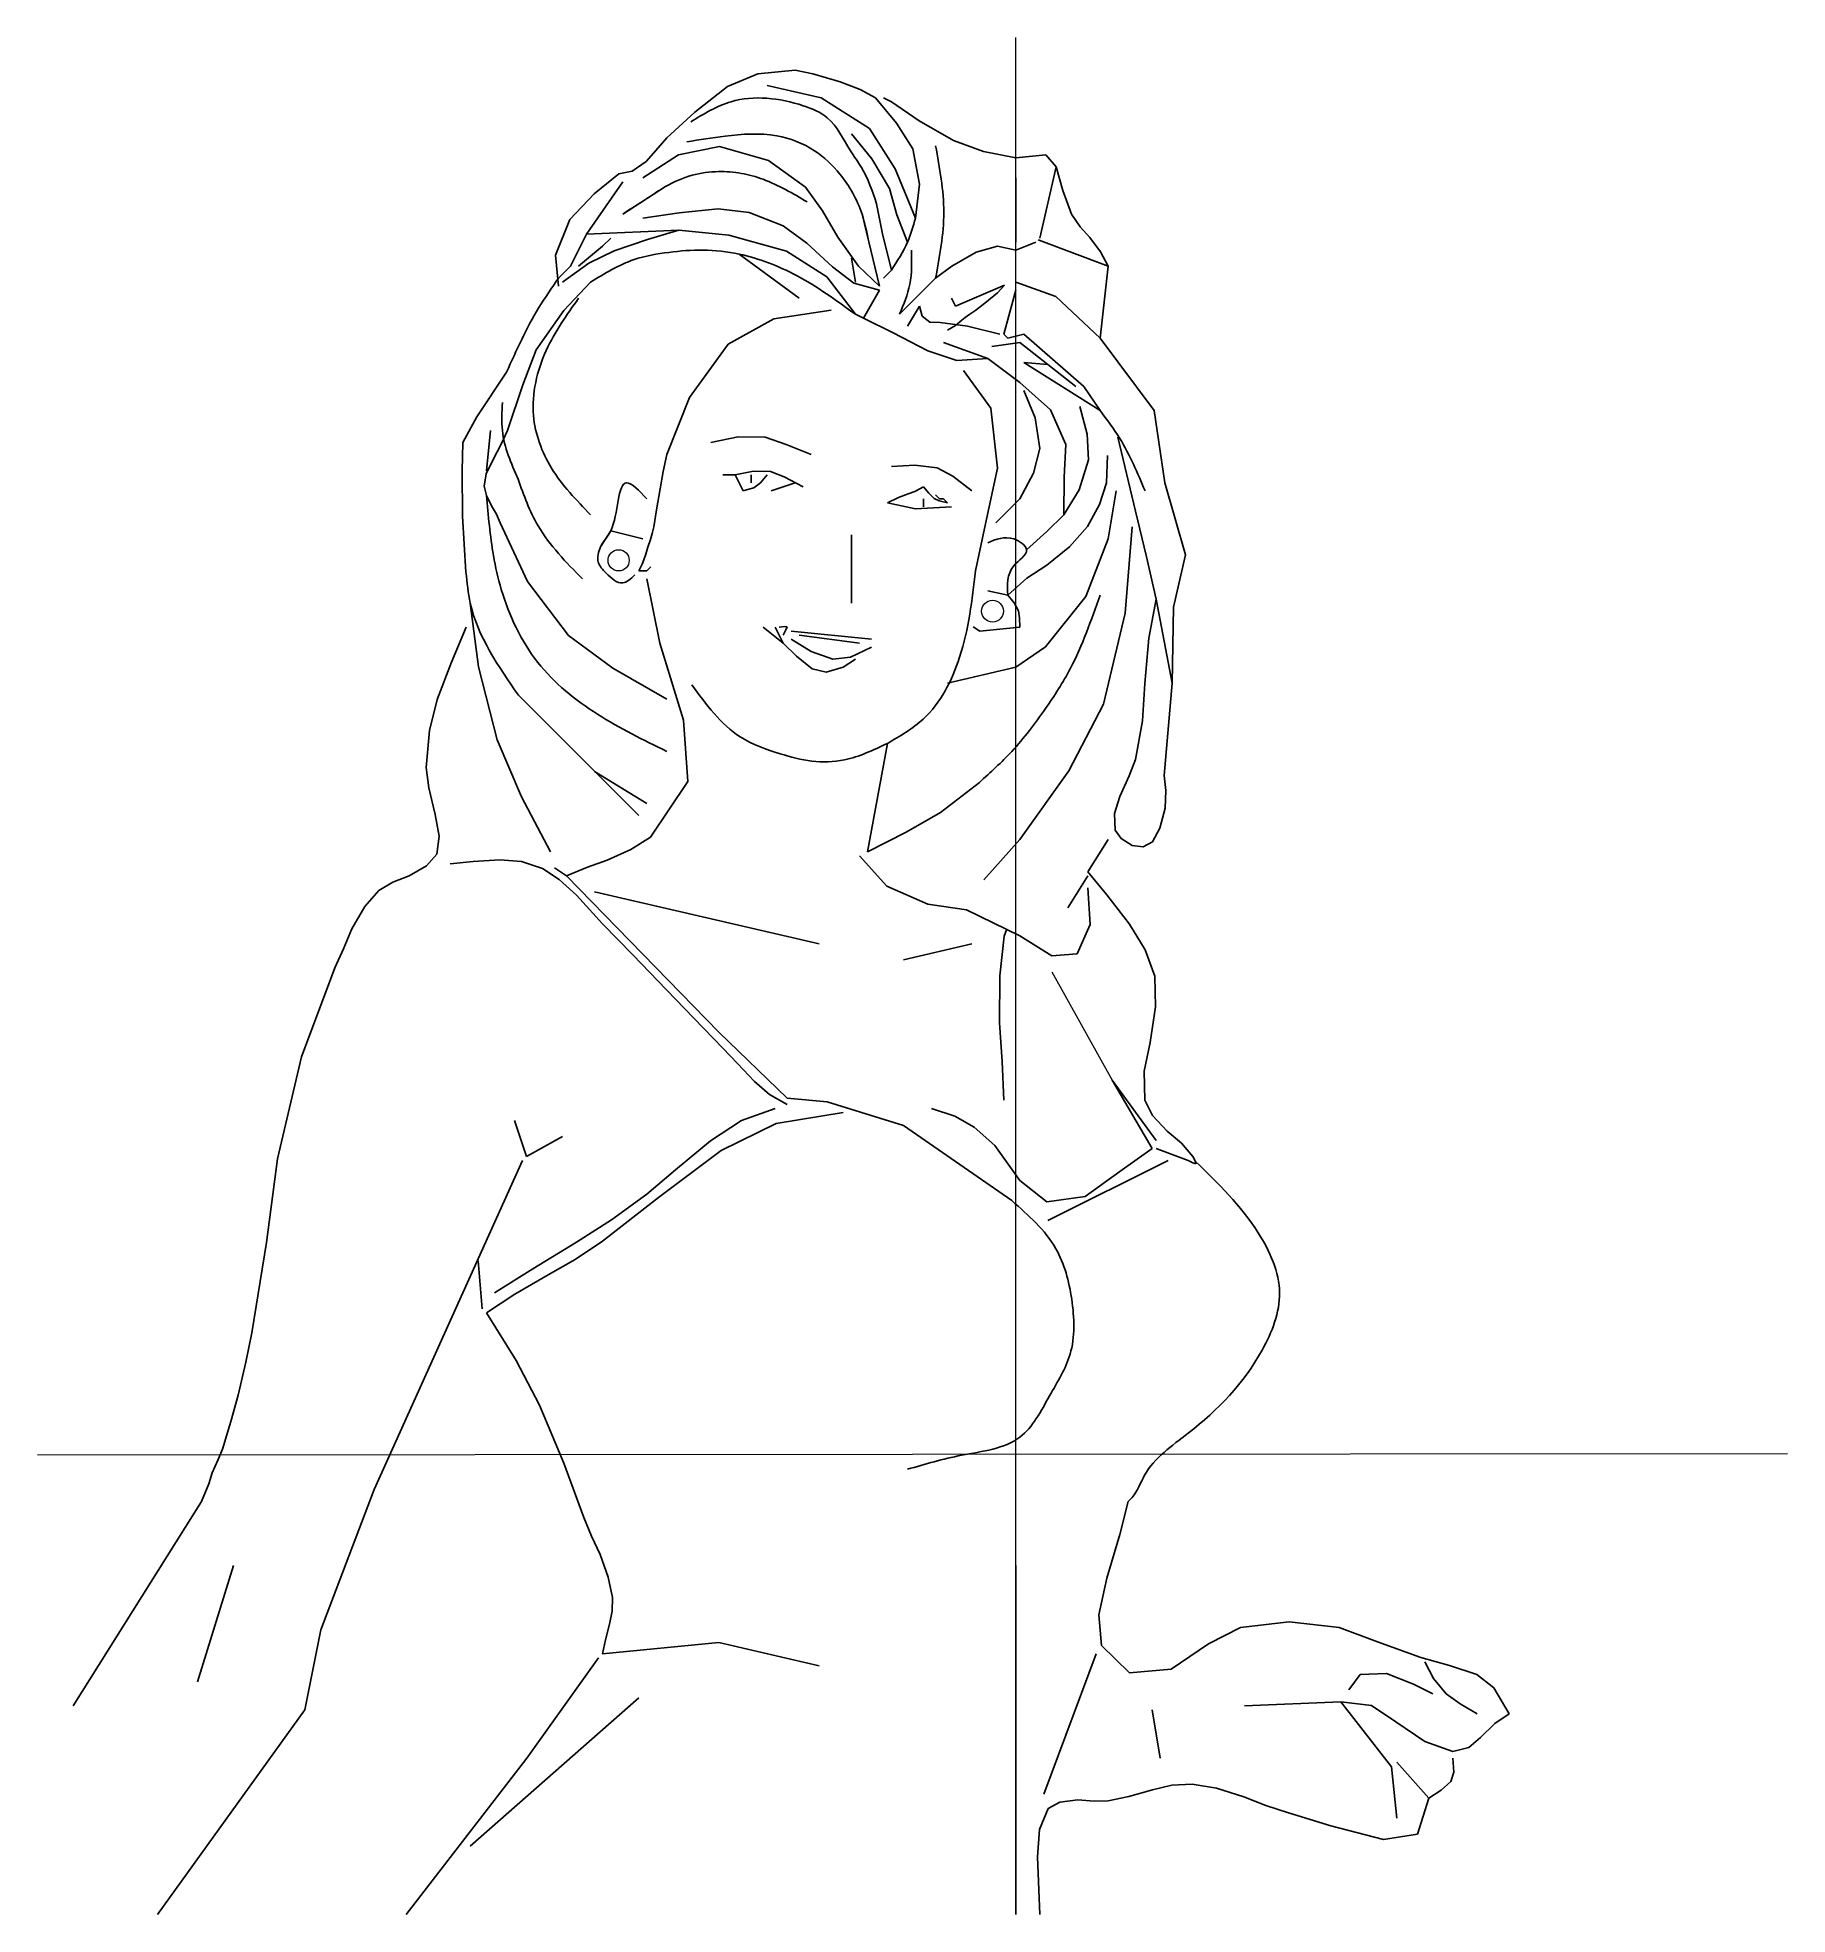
# Model space of a CAD drawing. Header units: inches. Extents: x -8 to 428, y 1 to 469.
import ezdxf

# ---------------------------------------------------------------- set-up
doc = ezdxf.new("R2010")
doc.units = ezdxf.units.IN
doc.header["$MEASUREMENT"] = 0
doc.layers.add('MiniCADLayer', color=7, linetype='Continuous', lineweight=20)

msp = doc.modelspace()

# ---------------------------------------------------------------- linework, layer by layer
for p, q in [((164.13, 456.78), (171.69, 459.95)), ((171.69, 459.95), (181, 460.89)), ((181, 460.89), (185.4, 459.97)), ((185.4, 459.97), (192.18, 457.95)), ((155.94, 450.43), (164.13, 456.78)), ((174, 457), (187.47, 453.93)), ((192.18, 457.95), (197.22, 456.05)), ((197.22, 456.05), (201, 454)), ((206.27, 447.67), (201, 454)), ((203, 454), (205, 453)), ((149, 443.97), (155.94, 450.43)), ((187.47, 453.93), (199.53, 446.34)), ((205, 453), (211.94, 448.19)), ((195, 445), (200.13, 438.79)), ((199.53, 446.34), (205.95, 436.24)), ((210.29, 441.25), (206.27, 447.67)), ((211.94, 448.19), (220.49, 443.34)), ((143.86, 438.12), (146.85, 441.54)), ((146.85, 441.54), (149, 443.97)), ((162.16, 441.81), (151.95, 439.75)), ((174.32, 438.3), (162.16, 441.81)), ((211.96, 432.4), (210.29, 441.25)), ((220.49, 443.34), (227.98, 440.57)), ((227.98, 440.57), (236, 439)), ((137, 435), (140.35, 435.71)), ((140.35, 435.71), (143.86, 438.12)), ((151.95, 439.75), (143, 434)), ((183.54, 431.67), (174.32, 438.3)), ((200.13, 438.79), (204.53, 431.4)), ((205.95, 436.24), (211, 424)), ((243.49, 439.73), (236, 439)), ((246.09, 436.8), (242, 419)), ((246.09, 436.8), (243.49, 439.73)), ((247.7, 430.82), (246.09, 436.8)), ((138, 433), (129, 420)), ((130.92, 430.05), (137, 435)), ((138, 425), (148.69, 431.85)), ((187.84, 425.77), (183.54, 431.67)), ((204.53, 431.4), (206.35, 424.77)), ((211, 424), (211.96, 432.4)), ((236, 434), (236, 418)), ((249.85, 425), (247.7, 430.82)), ((124.82, 423.62), (130.92, 430.05)), ((152.06, 425.32), (161.81, 426.26)), ((161.81, 426.26), (169.49, 425.38)), ((201.3, 427.56), (202.77, 420.09)), ((121.25, 414.7), (124.82, 423.62)), ((143, 424), (152.06, 425.32)), ((169.49, 425.38), (178, 422.08)), ((178, 422.08), (183.88, 417.73)), ((191.6, 419.21), (187.84, 425.77)), ((197.67, 424.92), (202, 407)), ((206.35, 424.77), (209, 418)), ((252.09, 421.83), (249.85, 425)), ((254.47, 419.1), (252.09, 421.83)), ((129, 420), (125, 412)), ((127, 412), (133, 417)), ((129, 420), (152, 421)), ((135, 419), (133, 417)), ((144.15, 418.67), (135.84, 415.84)), ((152, 421), (144.15, 418.67)), ((152, 421), (164.43, 419.75)), ((164.43, 419.75), (178.81, 415.76)), ((183.88, 417.73), (190.3, 411.86)), ((196.76, 411.98), (191.6, 419.21)), ((202.77, 420.09), (205, 411)), ((226.1, 415.46), (231.48, 417.02)), ((231.48, 417.02), (236, 416)), ((241, 418), (236, 416)), ((241.6, 418.6), (259, 412)), ((257.12, 415.53), (254.47, 419.1)), ((122, 407), (121.25, 414.7)), ((125, 412), (122, 409)), ((129.57, 412.7), (123, 408)), ((135.84, 415.84), (129.57, 412.7)), ((167, 415), (182, 404)), ((178.81, 415.76), (188.87, 409.3)), ((190.3, 411.86), (195.66, 407.73)), ((195, 414), (196, 408)), ((202, 407), (196.76, 411.98)), ((216, 409), (220.07, 411.97)), ((220.07, 411.97), (226.1, 415.46)), ((259, 412), (257, 394)), ((259, 412), (257.12, 415.53)), ((130, 408), (123.28, 400.92)), ((188.87, 409.3), (196, 400)), ((195.66, 407.73), (202, 406)), ((205, 411), (203, 409)), ((216, 409), (211, 404)), ((221, 402), (233.18, 407.22)), ((233.18, 407.22), (231.47, 405.35)), ((246, 404.44), (236, 408)), ((202, 406), (198, 399)), ((211, 404), (207, 400)), ((220, 404), (221, 402)), ((228.3, 402.73), (226, 401)), ((231.47, 405.35), (228.3, 402.73)), ((236, 406), (233, 395)), ((257, 394), (246, 404.44)), ((123.28, 400.92), (116.43, 391.13)), ((164.29, 392.53), (175.68, 398.83)), ((175.68, 398.83), (190, 401)), ((196, 400), (198, 399)), ((198, 399), (205.44, 395.35)), ((212, 402), (209, 397)), ((212, 402), (212.67, 399.5)), ((212.67, 399.5), (214.61, 398.02)), ((214.61, 398.02), (217.15, 397.94)), ((217.15, 397.94), (224, 397)), ((222.56, 398.5), (221, 397.17)), ((223.41, 399.23), (222.56, 398.5)), ((224.54, 400.04), (223.41, 399.23)), ((226, 401), (224.54, 400.04)), ((205.44, 395.35), (214.1, 390.86)), ((221, 397.17), (219, 396)), ((224, 397), (232, 395)), ((233, 395), (234, 394)), ((234, 394), (238, 395)), ((238, 395), (253, 382)), ((257, 394), (270.49, 376)), ((116.43, 391.13), (113.07, 382.43)), ((154.67, 379.22), (164.29, 392.53)), ((214.1, 390.86), (221.32, 388.5)), ((229, 389), (218, 393)), ((221.32, 388.5), (229, 389)), ((229, 389), (237, 383)), ((237, 393), (230, 392)), ((237, 393), (251, 382)), ((109.04, 385.56), (101.61, 374.4)), ((223, 386), (229.81, 376.61)), ((238, 388), (244, 387.5)), ((238, 388), (257, 376)), ((113.07, 382.43), (109.31, 371)), ((149, 365), (154.67, 379.22)), ((237, 383), (244.64, 376.21)), ((238, 381), (240.84, 374.16)), ((257, 376), (253, 382)), ((101.61, 374.4), (98.17, 368.04)), ((229.81, 376.61), (231.43, 361.66)), ((244.64, 376.21), (248.49, 367.55)), ((253.78, 370.11), (252, 377)), ((270.49, 376), (273.17, 358)), ((105, 371), (104, 361)), ((109.31, 371), (107.82, 367.77)), ((240.84, 374.16), (241.99, 366.49)), ((254.15, 363.72), (253.78, 370.11)), ((98.17, 368.04), (98, 361)), ((107.82, 367.77), (105.59, 363.66)), ((160, 368), (166.76, 369.43)), ((166.76, 369.43), (173.54, 369.32)), ((173.54, 369.32), (178.75, 367.56)), ((178.75, 367.56), (185, 365)), ((241.99, 366.49), (240.43, 360.37)), ((248.49, 367.55), (248.1, 359.39)), ((261.43, 369.38), (265.86, 350.88)), ((98, 361), (98.03, 349.66)), ((105.59, 363.66), (103.98, 360.24)), ((147.3, 356.46), (148.06, 360.79)), ((148.06, 360.79), (149, 365)), ((166, 360), (170.58, 360.85)), ((170.58, 360.85), (174.86, 360.82)), ((174.86, 360.82), (178.24, 359.48)), ((205, 362), (210.81, 362.37)), ((210.81, 362.37), (216.38, 361.71)), ((216.38, 361.71), (220.34, 359.62)), ((231.43, 361.66), (228.42, 347.77)), ((240.43, 360.37), (237, 354)), ((251.82, 356.26), (254.15, 363.72)), ((258.88, 364.8), (258.64, 357.95)), ((103.98, 360.24), (103.44, 357.1)), ((103.44, 357.1), (104.06, 354.85)), ((146.46, 351.25), (147.3, 356.46)), ((163, 360), (166, 360)), ((168, 356), (166, 360)), ((169.41, 356.43), (168, 356)), ((170.66, 356.71), (169.41, 356.43)), ((170, 360), (170, 358)), ((172.34, 357.96), (170.66, 356.71)), ((174, 360), (172.34, 357.96)), ((181, 358), (175, 356)), ((178.24, 359.48), (183, 357)), ((209.17, 355.21), (210.8, 355.84)), ((210.8, 355.84), (213, 357)), ((213, 357), (214.36, 355.36)), ((220.34, 359.62), (225, 356)), ((248.1, 359.39), (248, 350)), ((248, 350), (251.82, 356.26)), ((258.64, 357.95), (256.9, 352.6)), ((261, 356), (259, 344)), ((273.17, 358), (278.27, 340)), ((104.06, 354.85), (105.29, 352.25)), ((105.29, 352.25), (106.53, 350.15)), ((145.72, 347), (146.46, 351.25)), ((204, 353), (206.77, 354.28)), ((211, 351.5), (204, 353)), ((206.77, 354.28), (209.17, 355.21)), ((220, 352), (211, 351.5)), ((213, 354), (213, 352)), ((214.36, 355.36), (215.67, 354.04)), ((215.67, 354.04), (216.93, 353.46)), ((216, 355), (217, 354)), ((216.93, 353.46), (219, 353)), ((218, 354), (217, 354)), ((219, 353), (218, 354)), ((231, 348), (237, 354)), ((256.9, 352.6), (253.87, 347.04)), ((98.03, 349.66), (98.92, 335.68)), ((106.53, 350.15), (107.49, 348)), ((107.49, 348), (114.27, 333.38)), ((145.33, 345.31), (145.72, 347)), ((228.42, 347.77), (225.95, 336)), ((248, 350), (243.73, 345.87)), ((253.87, 347.04), (249.43, 341.99)), ((265, 347), (263.27, 325.44)), ((265.86, 350.88), (268.62, 339.53)), ((135, 346), (132.46, 341.99)), ((143, 344), (135, 346)), ((143.75, 340.19), (144.3, 341.93)), ((144.3, 341.93), (144.9, 343.81)), ((144.9, 343.81), (145.33, 345.31)), ((195, 345), (195, 328)), ((243.73, 345.87), (238.68, 341.28)), ((249.43, 341.99), (243.7, 337.42)), ((259, 344), (253.47, 329.64)), ((142.36, 336.7), (142.83, 337.66)), ((142.83, 337.66), (143.27, 338.74)), ((143.27, 338.74), (143.75, 340.19)), ((145, 337), (144, 336)), ((243.7, 337.42), (238.76, 334.19)), ((268.62, 339.53), (271, 329)), ((278.27, 340), (275.35, 327)), ((114.27, 333.38), (124.48, 319.89)), ((142, 336), (142.36, 336.7)), ((144, 336), (142, 336)), ((144, 334), (147.25, 318.01)), ((238.76, 334.19), (234, 330)), ((100, 328), (102.05, 312.1)), ((229, 331), (234, 330)), ((234, 330), (235.57, 328.08)), ((235.57, 328.08), (236.65, 326.08)), ((253.47, 329.64), (243.41, 317.04)), ((271, 329), (269.13, 319.27)), ((275, 308), (271, 329)), ((236.65, 326.08), (236.9, 324.34)), ((236.9, 324.34), (237, 322)), ((263.27, 325.44), (257.84, 302.8)), ((275.35, 327), (275, 308)), ((99, 322), (95.32, 313.26)), ((124.48, 319.89), (135.56, 311.76)), ((173, 322), (178, 318)), ((178, 318), (176, 322)), ((177, 322), (178.34, 322.18)), ((178.69, 321.34), (178, 320)), ((178.34, 322.18), (179, 322.04)), ((179, 322.04), (178.69, 321.34)), ((180, 321), (200, 319)), ((180, 319), (184.99, 315.93)), ((182, 320), (197, 318)), ((225.39, 322.04), (227, 321)), ((227, 321), (237, 322)), ((269.13, 319.27), (268.13, 307.94)), ((147.25, 318.01), (153.15, 298.75)), ((178, 318), (181.34, 314.72)), ((181.34, 314.72), (185.22, 311.63)), ((184.99, 315.93), (190.4, 313.97)), ((190.4, 313.97), (194.83, 314.52)), ((196, 314), (193, 312)), ((194.83, 314.52), (200, 317)), ((243.41, 317.04), (236, 312)), ((95.32, 313.26), (91.74, 303.91)), ((102.05, 312.1), (106.72, 293.9)), ((135.56, 311.76), (149, 304)), ((185.22, 311.63), (188.72, 310.75)), ((188.72, 310.75), (193, 312)), ((219, 308), (236, 312)), ((112, 305), (142, 275)), ((268.13, 307.94), (267.59, 298.63)), ((275, 308), (273, 285)), ((91.74, 303.91), (89.87, 296.22)), ((257.84, 302.8), (249.2, 286.12)), ((89.87, 296.22), (89.01, 287)), ((153.15, 298.75), (154.25, 283.46)), ((267.59, 298.63), (265.84, 289)), ((106.72, 293.9), (112.75, 279.71)), ((199, 266), (204, 293)), ((89.01, 287), (89.69, 281.88)), ((131, 286), (144, 278)), ((249.2, 286.12), (237, 269)), ((265.84, 289), (264.23, 284.88)), ((89.69, 281.88), (91.23, 275.25)), ((154.25, 283.46), (144.96, 269.63)), ((226.93, 283.28), (217.25, 275.77)), ((264.23, 284.88), (261.95, 279.75)), ((273.39, 281.25), (273, 285)), ((273.23, 276.86), (273.39, 281.25)), ((112.75, 279.71), (120, 266)), ((261.95, 279.75), (260.59, 275.48)), ((271.92, 271.87), (273.23, 276.86)), ((91.23, 275.25), (92.23, 269.87)), ((217.25, 275.77), (208.68, 270.83)), ((260.59, 275.48), (260.78, 271.39)), ((270.06, 268.42), (271.92, 271.87)), ((92.23, 269.87), (91.67, 265.39)), ((144.96, 269.63), (140.01, 266.56)), ((208.68, 270.83), (199, 266)), ((228, 259), (237, 269)), ((259, 269), (254, 261)), ((260.78, 271.39), (262.29, 269.31)), ((262.29, 269.31), (265.05, 267.52)), ((265.05, 267.52), (267.78, 267.24)), ((267.78, 267.24), (270.06, 268.42)), ((89.05, 262.47), (84.73, 259.96)), ((91.67, 265.39), (89.05, 262.47)), ((95, 263), (100.68, 263.54)), ((100.68, 263.54), (107.35, 263.98)), ((107.35, 263.98), (112.73, 263.55)), ((112.73, 263.55), (118, 261.82)), ((129.19, 262.12), (124, 260)), ((134.13, 263.86), (129.19, 262.12)), ((140.01, 266.56), (134.13, 263.86)), ((197, 265), (203.82, 257.41)), ((80.65, 258.37), (77.21, 256.36)), ((84.73, 259.96), (80.65, 258.37)), ((118, 261.82), (122.15, 259.07)), ((121, 262), (124, 260)), ((122.15, 259.07), (126.49, 255.17)), ((124, 260), (162, 221)), ((203.82, 257.41), (214.03, 252.95)), ((254, 260), (249, 252)), ((254, 261), (258.69, 255.2)), ((77.21, 256.36), (73.71, 252.33)), ((126.49, 255.17), (129.7, 251.55)), ((131, 256), (187, 243)), ((214.03, 252.95), (223.71, 251.49)), ((254, 257), (254.58, 247.81)), ((258.69, 255.2), (264.32, 247.91)), ((73.71, 252.33), (70.44, 246.79)), ((129.7, 251.55), (133, 248)), ((223.71, 251.49), (237, 245)), ((70.44, 246.79), (68.36, 241.81)), ((133, 248), (140.55, 240.29)), ((233.11, 244.94), (231.99, 235.08)), ((233.71, 246.49), (233.11, 244.94)), ((233.71, 246.49), (233.71, 246.49)), ((245.02, 239.99), (237, 245)), ((254.58, 247.81), (251.33, 240.56)), ((264.32, 247.91), (268.24, 241.55)), ((68.36, 241.81), (66.26, 237)), ((140.55, 240.29), (148.94, 231.54)), ((208, 239), (225, 243)), ((251.33, 240.56), (245.02, 239.99)), ((268.24, 241.55), (270.67, 235)), ((66.26, 237), (57.93, 214.81)), ((231.99, 235.08), (231.93, 223.35)), ((270.67, 235), (270.87, 227.29)), ((148.94, 231.54), (155.7, 224.45)), ((270.87, 227.29), (269.47, 218.39)), ((155.7, 224.45), (163, 217)), ((162, 221), (179, 204.5)), ((231.93, 223.35), (232.63, 213.7)), ((163, 217), (166.64, 213.15)), ((269.47, 218.39), (267.99, 211.23)), ((57.93, 214.81), (51.9, 189.44)), ((166.64, 213.15), (170.88, 208.69)), ((232.63, 213.7), (233, 204)), ((267.99, 211.23), (268.17, 204)), ((170.88, 208.69), (174.62, 205.48)), ((270, 192), (260, 209)), ((260, 209), (271, 194)), ((167.58, 198.93), (176, 202)), ((174.62, 205.48), (179, 203)), ((179, 204.5), (189, 203.62)), ((189, 203.62), (208, 197.74)), ((220.8, 200.03), (215, 202)), ((268.17, 204), (270.11, 200.23)), ((111, 199), (114, 190)), ((159.9, 193.94), (167.58, 198.93)), ((162.55, 191.48), (176.29, 198.26)), ((176.29, 198.26), (193, 201)), ((208, 197.74), (235, 179)), ((225.63, 197.31), (220.8, 200.03)), ((230.79, 192.7), (225.63, 197.31)), ((270.11, 200.23), (273.76, 196.28)), ((114, 190), (123, 195)), ((151.18, 186.7), (159.9, 193.94)), ((237, 184), (230.79, 192.7)), ((261.95, 186.26), (270, 192)), ((271, 192), (279, 189)), ((273.76, 196.28), (277.34, 193.28)), ((277.34, 193.28), (280.17, 190)), ((51.9, 189.44), (49.22, 168.51)), ((113, 189), (76, 107)), ((146.89, 179.75), (162.55, 191.48)), ((244, 174), (274, 189)), ((280.16, 188.4), (279, 189)), ((280.87, 188.13), (280.16, 188.4)), ((280.17, 190), (280.82, 188.75)), ((280.82, 188.75), (280.87, 188.13)), ((144, 180.61), (151.18, 186.7)), ((237, 184), (243.73, 178.7)), ((253.29, 180.02), (261.95, 186.26)), ((133, 168.89), (146.89, 179.75)), ((135.2, 174.17), (144, 180.61)), ((243.73, 178.7), (253.29, 180.02)), ((126.49, 168.64), (135.2, 174.17)), ((49.22, 168.51), (45.55, 146)), ((115.57, 162.02), (126.49, 168.64)), ((126.13, 164.34), (133, 168.89)), ((102, 164), (103, 152)), ((119.4, 160.52), (126.13, 164.34)), ((106, 156), (115.57, 162.02)), ((111.13, 155.67), (119.4, 160.52)), ((104, 151), (111.13, 155.67)), ((111.41, 139.11), (104, 151)), ((45.55, 146), (44.02, 138.72)), ((44.02, 138.72), (42.11, 130.49)), ((117.22, 128), (111.41, 139.11)), ((42.11, 130.49), (40.33, 123.88)), ((123.28, 113.54), (117.22, 128)), ((40.33, 123.88), (38.25, 117)), ((38.25, 117), (37.17, 114.42)), ((37.17, 114.42), (35.68, 111.11)), ((128.33, 100), (123.28, 113.54)), ((34.83, 108.39), (33, 104)), ((35.68, 111.11), (34.83, 108.39)), ((33, 104), (1, 53)), ((76, 107), (62.78, 72)), ((264, 104), (261.96, 95.75)), ((130.26, 95.33), (128.33, 100)), ((132.37, 90.79), (130.26, 95.33)), ((261.96, 95.75), (258.68, 84.82)), ((134.39, 85.07), (132.37, 90.79)), ((41, 88), (32, 59)), ((135.45, 80), (134.39, 85.07)), ((236, 88), (236, 1)), ((258.68, 84.82), (256.68, 75.75)), ((135.35, 76.63), (135.45, 80)), ((134.7, 73.41), (135.35, 76.63)), ((256.68, 75.75), (257.33, 68.1)), ((62.78, 72), (58.71, 52)), ((133.7, 69.46), (134.7, 73.41)), ((284.05, 68.44), (292, 72.58)), ((292, 72.58), (304.16, 73.94)), ((304.16, 73.94), (316.63, 72.52)), ((316.63, 72.52), (326.14, 68.99)), ((133, 66), (133.7, 69.46)), ((162, 68.79), (133, 66)), ((187, 63), (162, 68.79)), ((256, 66), (243, 31)), ((257.33, 68.1), (264.36, 61.23)), ((274.75, 62.2), (284.05, 68.44)), ((326.14, 68.99), (337, 65.04)), ((132, 65), (114.08, 40)), ((264.36, 61.23), (274.75, 62.2)), ((321.87, 60.8), (328.43, 61.06)), ((328.43, 61.06), (335.14, 58.39)), ((337, 65.04), (344.14, 63.05)), ((338, 64), (340.13, 59.84)), ((344.14, 63.05), (350.98, 60.85)), ((350.98, 60.85), (355.21, 57.54)), ((319, 57), (321.87, 60.8)), ((335.14, 58.39), (340, 56)), ((340.13, 59.84), (343.3, 55.99)), ((355.21, 57.54), (359, 51)), ((58.71, 52), (22, 1)), ((142, 55), (100, 18)), ((270, 52), (272, 40)), ((293, 53), (317, 54)), ((324.72, 53.07), (317, 54)), ((317, 54), (329.65, 37.79)), ((330.72, 49.07), (324.72, 53.07)), ((343.3, 55.99), (346.75, 53.56)), ((346.75, 53.56), (351, 51)), ((337.96, 44.1), (330.72, 49.07)), ((355.42, 48.63), (351.85, 45.14)), ((359, 51), (355.42, 48.63)), ((345, 41.66), (337.96, 44.1)), ((348.91, 42.59), (345, 41.66)), ((351.85, 45.14), (348.91, 42.59)), ((114.08, 40), (84, 1)), ((329.65, 37.79), (331, 25)), ((331, 39), (339, 30)), ((345.19, 36.45), (345, 40)), ((270.1, 32.06), (274.92, 33.2)), ((274.92, 33.2), (280, 33.5)), ((280, 33.5), (286.02, 32.46)), ((342.04, 31.96), (344.47, 34.14)), ((344.47, 34.14), (345.19, 36.45)), ((244.03, 27.4), (246.94, 29.02)), ((246.94, 29.02), (251.44, 29.59)), ((251.44, 29.59), (255.55, 29.28)), ((255.55, 29.28), (259, 29.3)), ((259, 29.3), (264.18, 30.43)), ((264.18, 30.43), (270.1, 32.06)), ((286.02, 32.46), (292.83, 30.36)), ((292.83, 30.36), (298.31, 28.2)), ((298.31, 28.2), (304, 26.37)), ((336.14, 21.06), (339, 30)), ((339, 30), (342.04, 31.96)), ((241.93, 22.18), (244.03, 27.4)), ((304, 26.37), (314.55, 23.09)), ((241.41, 15.4), (241.93, 22.18)), ((314.55, 23.09), (327.7, 19.69)), ((327.7, 19.69), (336.14, 21.06)), ((241.73, 7.1), (241.41, 15.4)), ((242, 1), (241.73, 7.1))]:
    msp.add_line(p, q)
for points in [[(155, 448), (165, 453), (183, 452), (189, 449), (194.76, 440.78), (197.53, 436.56), (201.3, 427.56)], [(154, 443), (163.51, 444.41), (176.39, 444.5), (185.84, 440.78), (192.15, 434.94), (197.67, 424.92), (199.25, 418.4)], [(216, 409), (218.05, 425.39), (216, 442)], [(138, 425), (144.87, 429.4), (148.69, 431.85), (155.32, 434.65), (161.87, 435.58), (167.58, 435.12), (172.98, 433.65), (184, 428)], [(211, 424), (209, 418), (205, 411)], [(196, 400), (181.31, 409.67), (167, 415), (158, 416), (149.54, 415.44), (140.84, 413.63), (130, 408)], [(210, 416), (209.57, 407.48), (207, 400)], [(122, 409), (117.1, 401.65), (109.04, 385.56)], [(127, 404), (118.94, 390.97), (115.75, 374.74), (120.27, 361.62), (130, 350)], [(108, 378), (108, 371), (111.9, 358.85)], [(257, 376), (261.94, 369.02), (268.22, 355.99)], [(111.9, 358.85), (116.91, 347.23), (128, 334)], [(144, 354), (139, 358), (135, 346), (132.46, 341.99), (131.92, 338.2), (133.85, 335.44), (138, 333), (141, 335)], [(104.06, 354.85), (105.79, 339.81), (107.73, 331.41), (116.81, 313.21), (131.73, 300.26), (149, 291)], [(229, 343), (235.5, 344), (238.68, 341.28), (235.44, 337.19), (234, 330)], [(98.92, 335.68), (100, 328), (112, 305)], [(225.95, 336), (222, 314.5), (212.92, 299.06), (204, 293)], [(257, 330), (249.57, 311.63), (243.41, 301.67), (235, 291), (226.93, 283.28)], [(204, 293), (193.26, 288.9), (185.12, 288.6), (177.27, 290.41), (167.31, 294.63), (155.24, 307.61)], [(280.82, 188.75), (296.41, 171), (301.76, 155.98), (297.42, 141.72), (279, 121), (268.11, 110.5), (265, 105), (264, 104)], [(235, 179), (246, 167), (249.94, 154.41), (249.53, 140.69), (244.42, 130.33), (237, 120), (222.5, 115.5), (209, 112)]]:
    msp.add_spline(points, degree=3)
at = {"layer": 'MiniCADLayer', "color": 2, "ltscale": 9.09437, "true_color": 0xffff00}
msp.add_line((236, 1), (236, 469), dxfattribs=at)
at = {"layer": 'MiniCADLayer', "color": 7, "ltscale": 2.220305}
msp.add_line((245, 236), (260, 209), dxfattribs=at)
at = {"layer": 'MiniCADLayer', "color": 2, "ltscale": 4.82767, "true_color": 0xffff00}
msp.add_line((-7.89, 115.58), (428.38, 115.96), dxfattribs=at)
at = {"layer": 'MiniCADLayer', "color": 7, "ltscale": 3.017294}
for centre, radius in [((136.98, 338.64), 2.64), ((230.21, 325.97), 2.72)]:
    msp.add_circle(centre, radius, dxfattribs=at)

doc.saveas('drawing.dxf')
